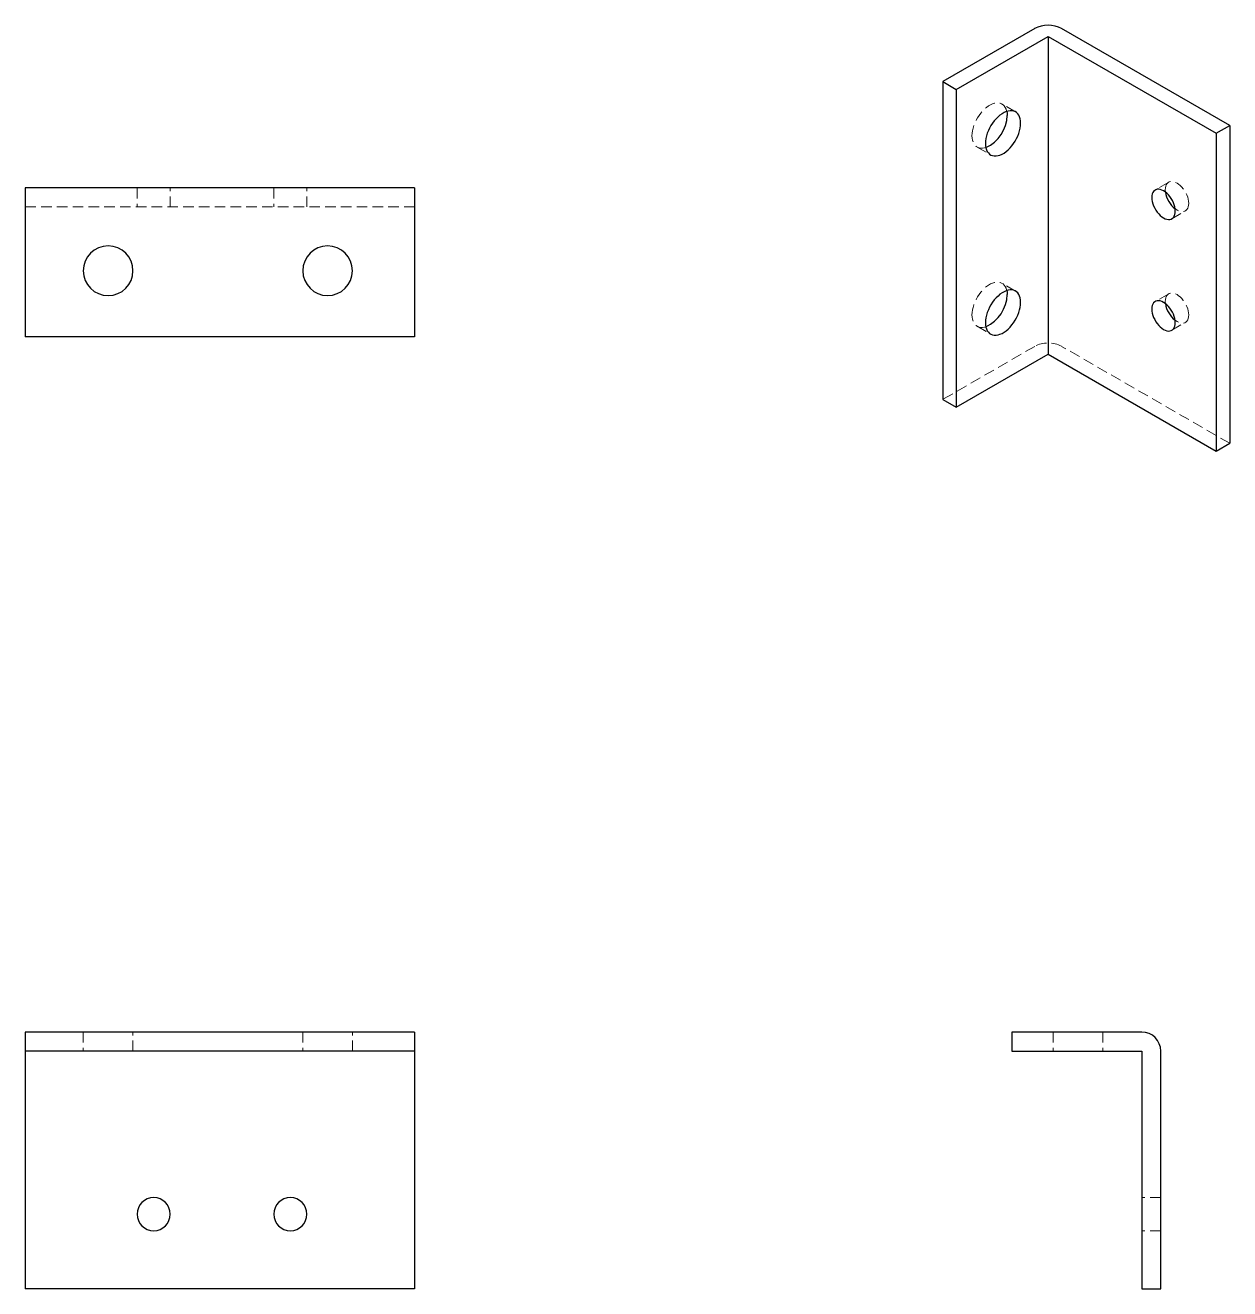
# Model space of a CAD drawing. Header units: millimetres. Extents: x 348 to 493, y 220 to 373.
import ezdxf

# ---------------------------------------------------------------- set-up
doc = ezdxf.new("R2010")
doc.units = ezdxf.units.MM
doc.linetypes.add('HIDDEN', pattern=[1.905, 1.27, -0.635])

msp = doc.modelspace()

# ---------------------------------------------------------------- linework, layer by layer
at = {"color": 7, "linetype": 'Continuous', "lineweight": 25}
for p, q in [((469.66, 372.63), (458.56, 366.22)), ((493.2, 360.92), (472.91, 372.63)), ((460.18, 365.28), (471.28, 371.69)), ((471.28, 371.69), (491.58, 359.98)), ((471.28, 371.69), (471.28, 333.31)), ((458.56, 366.22), (460.18, 365.28)), ((458.56, 366.22), (458.56, 327.84)), ((460.18, 365.28), (460.18, 326.91)), ((491.58, 359.98), (493.2, 360.92)), ((493.2, 360.92), (493.2, 322.54)), ((491.58, 359.98), (491.58, 321.6)), ((394.8, 353.38), (347.8, 353.38)), ((347.8, 353.38), (347.8, 351.08)), ((394.8, 353.38), (394.8, 351.08)), ((347.8, 351.08), (347.8, 335.38)), ((394.8, 351.08), (394.8, 335.38)), ((394.8, 335.38), (347.8, 335.38)), ((460.18, 326.91), (471.28, 333.31)), ((471.28, 333.31), (491.58, 321.6)), ((458.56, 327.84), (460.18, 326.91)), ((491.58, 321.6), (493.2, 322.54)), ((394.8, 251.43), (347.8, 251.43)), ((347.8, 251.43), (347.8, 249.13)), ((394.8, 251.43), (394.8, 249.13)), ((482.58, 251.43), (466.88, 251.43)), ((466.88, 251.43), (466.88, 249.13)), ((394.8, 249.13), (347.8, 249.13)), ((347.8, 249.13), (347.8, 220.43)), ((394.8, 249.13), (394.8, 220.43)), ((466.88, 249.13), (482.58, 249.13)), ((482.58, 249.13), (482.58, 220.43)), ((484.88, 220.43), (484.88, 249.13)), ((394.8, 220.43), (347.8, 220.43)), ((482.58, 220.43), (484.88, 220.43))]:
    msp.add_line(p, q, dxfattribs=at)
at = {"color": 7, "linetype": 'HIDDEN', "lineweight": 18}
for p, q in [((467.34, 362.57), (465.71, 363.51)), ((462.71, 358.32), (464.34, 357.38)), ((485.84, 354.07), (484.21, 353.13)), ((361.3, 353.38), (361.3, 351.08)), ((365.3, 351.08), (365.3, 353.38)), ((377.8, 353.38), (377.8, 351.08)), ((381.8, 351.08), (381.8, 353.38)), ((394.8, 351.08), (347.8, 351.08)), ((486.21, 349.67), (487.84, 350.61)), ((467.34, 340.93), (465.71, 341.87)), ((485.84, 340.6), (484.21, 339.66)), ((462.71, 336.68), (464.34, 335.74)), ((486.21, 336.2), (487.84, 337.14)), ((469.66, 334.25), (458.56, 327.84)), ((493.2, 322.54), (472.91, 334.25)), ((354.8, 251.43), (354.8, 249.13)), ((360.8, 249.13), (360.8, 251.43)), ((381.3, 251.43), (381.3, 249.13)), ((387.3, 249.13), (387.3, 251.43)), ((471.88, 251.43), (471.88, 249.13)), ((477.88, 251.43), (477.88, 249.13)), ((484.88, 231.43), (482.58, 231.43)), ((484.88, 227.43), (482.58, 227.43))]:
    msp.add_line(p, q, dxfattribs=at)
at = {"color": 7, "linetype": 'HIDDEN', "lineweight": 18, "flags": 128}
for points in [[(462.09, 359.69), (462.11, 359.98), (462.15, 360.29), (462.22, 360.6), (462.32, 360.92), (462.44, 361.24), (462.59, 361.55), (462.76, 361.86), (462.95, 362.15), (463.15, 362.42), (463.37, 362.68), (463.6, 362.91), (463.84, 363.11), (464.09, 363.29), (464.34, 363.43), (464.58, 363.54), (464.82, 363.61), (465.05, 363.65), (465.27, 363.65), (465.48, 363.61), (465.67, 363.54), (465.84, 363.43), (465.99, 363.28), (466.11, 363.11), (466.21, 362.9), (466.28, 362.67), (466.29, 362.63)], [(463.77, 358.26), (463.6, 358.22), (463.37, 358.18), (463.15, 358.18), (462.95, 358.22), (462.76, 358.29), (462.59, 358.4), (462.44, 358.54), (462.32, 358.72), (462.22, 358.93), (462.15, 359.16), (462.11, 359.41), (462.09, 359.69)], [(485.43, 353.16), (485.44, 353.38), (485.48, 353.58), (485.55, 353.76), (485.65, 353.91), (485.77, 354.03), (485.91, 354.11), (486.08, 354.16), (486.25, 354.17), (486.44, 354.14), (486.64, 354.07), (486.84, 353.97), (487.04, 353.84), (487.24, 353.68), (487.43, 353.49), (487.6, 353.27), (487.77, 353.04), (487.91, 352.79), (488.03, 352.54), (488.13, 352.28), (488.2, 352.02), (488.24, 351.77), (488.25, 351.52)], [(485.44, 352.88), (485.44, 352.92), (485.43, 353.16)], [(488.25, 351.52), (488.24, 351.3), (488.2, 351.1), (488.13, 350.92), (488.03, 350.77), (487.91, 350.65), (487.77, 350.57), (487.6, 350.53), (487.43, 350.52), (487.24, 350.54), (487.04, 350.61), (486.84, 350.71), (486.64, 350.84), (486.61, 350.86)], [(462.09, 338.05), (462.11, 338.34), (462.15, 338.65), (462.22, 338.96), (462.32, 339.28), (462.44, 339.6), (462.59, 339.91), (462.76, 340.22), (462.95, 340.51), (463.15, 340.78), (463.37, 341.04), (463.6, 341.27), (463.84, 341.48), (464.09, 341.65), (464.34, 341.79), (464.58, 341.9), (464.82, 341.97), (465.05, 342.01), (465.27, 342.01), (465.48, 341.97), (465.67, 341.9), (465.84, 341.79), (465.99, 341.64), (466.11, 341.47), (466.21, 341.26), (466.28, 341.03), (466.29, 340.99)], [(485.43, 339.68), (485.44, 339.91), (485.48, 340.11), (485.55, 340.29), (485.65, 340.44), (485.77, 340.55), (485.91, 340.64), (486.08, 340.68), (486.25, 340.69), (486.44, 340.67), (486.64, 340.6), (486.84, 340.5), (487.04, 340.37), (487.24, 340.21), (487.43, 340.01), (487.6, 339.8), (487.77, 339.57), (487.91, 339.32), (488.03, 339.06), (488.13, 338.8), (488.2, 338.54), (488.24, 338.29), (488.25, 338.05)], [(485.44, 339.41), (485.44, 339.44), (485.43, 339.68)], [(463.77, 336.62), (463.6, 336.58), (463.37, 336.54), (463.15, 336.54), (462.95, 336.58), (462.76, 336.65), (462.59, 336.76), (462.44, 336.91), (462.32, 337.08), (462.22, 337.29), (462.15, 337.52), (462.11, 337.77), (462.09, 338.05)], [(488.25, 338.05), (488.24, 337.83), (488.2, 337.62), (488.13, 337.45), (488.03, 337.3), (487.91, 337.18), (487.77, 337.1), (487.6, 337.05), (487.43, 337.04), (487.24, 337.07), (487.04, 337.14), (486.84, 337.24), (486.64, 337.37), (486.61, 337.39)]]:
    msp.add_lwpolyline(points, dxfattribs=at)
at = {"color": 7, "linetype": 'Continuous', "lineweight": 25, "flags": 128}
for points in [[(467.96, 361.2), (467.95, 361.48), (467.9, 361.73), (467.83, 361.96), (467.73, 362.17), (467.61, 362.34), (467.46, 362.49), (467.29, 362.6), (467.11, 362.67), (466.9, 362.71), (466.68, 362.71), (466.45, 362.67), (466.21, 362.6), (465.96, 362.49), (465.72, 362.35), (465.47, 362.17), (465.23, 361.97), (465, 361.74), (464.78, 361.48), (464.57, 361.21), (464.38, 360.92), (464.21, 360.61), (464.07, 360.3), (463.94, 359.98), (463.85, 359.66), (463.77, 359.35), (463.73, 359.04), (463.72, 358.75)], [(466.29, 362.63), (466.32, 362.41), (466.33, 362.14)], [(463.72, 358.75), (463.73, 358.47), (463.77, 358.22), (463.85, 357.99), (463.94, 357.78), (464.07, 357.61), (464.21, 357.46), (464.38, 357.35), (464.57, 357.28), (464.78, 357.24), (465, 357.24), (465.23, 357.28), (465.47, 357.35), (465.72, 357.46), (465.96, 357.6), (466.21, 357.78), (466.45, 357.98), (466.68, 358.21), (466.9, 358.47), (467.11, 358.74), (467.29, 359.03), (467.46, 359.34), (467.61, 359.65), (467.73, 359.97), (467.83, 360.29), (467.9, 360.6), (467.95, 360.91), (467.96, 361.2)], [(486.63, 350.59), (486.61, 350.83), (486.57, 351.08), (486.5, 351.34), (486.4, 351.6), (486.28, 351.85), (486.14, 352.1), (485.98, 352.33), (485.8, 352.55), (485.61, 352.74), (485.42, 352.9), (485.21, 353.04), (485.01, 353.13), (484.82, 353.2), (484.63, 353.23), (484.45, 353.22), (484.29, 353.17), (484.15, 353.09), (484.02, 352.97), (483.93, 352.82), (483.86, 352.65), (483.81, 352.44), (483.8, 352.22)], [(483.8, 352.22), (483.81, 351.98), (483.86, 351.73), (483.93, 351.47), (484.02, 351.21), (484.15, 350.95), (484.29, 350.7), (484.45, 350.47), (484.63, 350.26), (484.82, 350.07), (485.01, 349.9), (485.21, 349.77), (485.42, 349.67), (485.61, 349.61), (485.8, 349.58), (485.98, 349.59), (486.14, 349.63), (486.28, 349.72), (486.4, 349.83), (486.5, 349.98), (486.57, 350.16), (486.61, 350.36), (486.63, 350.59)], [(467.96, 339.56), (467.95, 339.84), (467.9, 340.09), (467.83, 340.33), (467.73, 340.53), (467.61, 340.71), (467.46, 340.85), (467.29, 340.96), (467.11, 341.03), (466.9, 341.07), (466.68, 341.07), (466.45, 341.03), (466.21, 340.96), (465.96, 340.85), (465.72, 340.71), (465.47, 340.54), (465.23, 340.33), (465, 340.1), (464.78, 339.85), (464.57, 339.57), (464.38, 339.28), (464.21, 338.97), (464.07, 338.66), (463.94, 338.34), (463.85, 338.02), (463.77, 337.71), (463.73, 337.4), (463.72, 337.11)], [(466.29, 340.99), (466.32, 340.78), (466.33, 340.5)], [(463.72, 337.11), (463.73, 336.84), (463.77, 336.58), (463.85, 336.35), (463.94, 336.14), (464.07, 335.97), (464.21, 335.82), (464.38, 335.71), (464.57, 335.64), (464.78, 335.6), (465, 335.6), (465.23, 335.64), (465.47, 335.71), (465.72, 335.82), (465.96, 335.96), (466.21, 336.14), (466.45, 336.34), (466.68, 336.57), (466.9, 336.83), (467.11, 337.1), (467.29, 337.4), (467.46, 337.7), (467.61, 338.01), (467.73, 338.33), (467.83, 338.65), (467.9, 338.96), (467.95, 339.27), (467.96, 339.56)], [(486.63, 337.11), (486.61, 337.35), (486.57, 337.61), (486.5, 337.87), (486.4, 338.13), (486.28, 338.38), (486.14, 338.63), (485.98, 338.86), (485.8, 339.08), (485.61, 339.27), (485.42, 339.43), (485.21, 339.56), (485.01, 339.66), (484.82, 339.73), (484.63, 339.75), (484.45, 339.74), (484.29, 339.7), (484.15, 339.62), (484.02, 339.5), (483.93, 339.35), (483.86, 339.17), (483.81, 338.97), (483.8, 338.75)], [(483.8, 338.75), (483.81, 338.51), (483.86, 338.25), (483.93, 337.99), (484.02, 337.73), (484.15, 337.48), (484.29, 337.23), (484.45, 337), (484.63, 336.78), (484.82, 336.59), (485.01, 336.43), (485.21, 336.3), (485.42, 336.2), (485.61, 336.13), (485.8, 336.1), (485.98, 336.11), (486.14, 336.16), (486.28, 336.24), (486.4, 336.36), (486.5, 336.51), (486.57, 336.69), (486.61, 336.89), (486.63, 337.11)]]:
    msp.add_lwpolyline(points, dxfattribs=at)
at = {"color": 7, "linetype": 'Continuous', "lineweight": 25}
for centre, radius, start, end in [((471.28, 369.51), 3.52, 62.4914, 117.5086), ((461.95, 362.25), 4.39, 294.4686, 358.4866), ((488.61, 353.36), 3.2, 188.6759, 231.3187), ((357.8, 343.38), 3, 90, 270), ((357.8, 343.38), 3, 270, 90), ((384.3, 343.38), 3, 90, 270), ((384.3, 343.38), 3, 270, 90), ((461.95, 340.62), 4.39, 294.4686, 358.4866), ((488.61, 339.89), 3.2, 188.6759, 231.3187), ((482.58, 249.13), 2.3, 0, 90), ((363.3, 229.43), 2, 90, 270), ((363.3, 229.43), 2, 270, 90), ((379.8, 229.43), 2, 90, 270), ((379.8, 229.43), 2, 270, 90)]:
    msp.add_arc(centre, radius, start, end, dxfattribs=at)
at = {"color": 7, "linetype": 'HIDDEN', "lineweight": 18}
msp.add_arc((471.28, 331.13), 3.52, 62.4914, 117.5086, dxfattribs=at)

doc.saveas('drawing.dxf')
